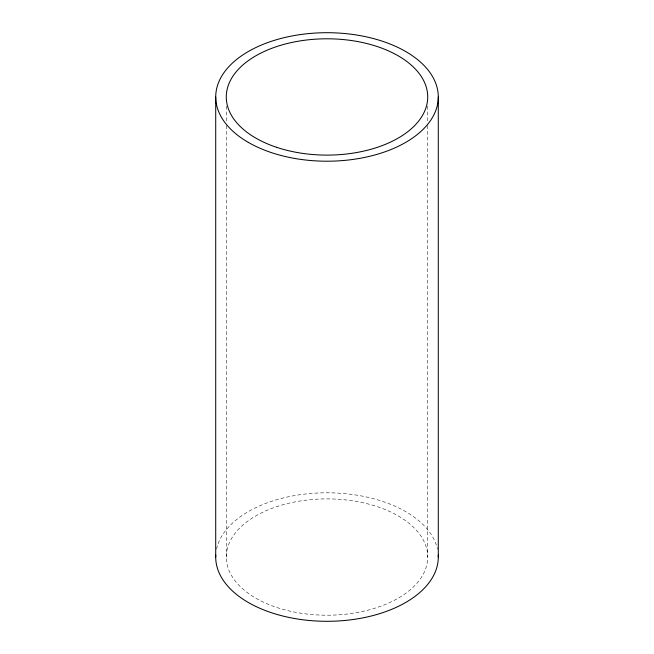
<?xml version="1.0" encoding="UTF-8"?>
<svg xmlns="http://www.w3.org/2000/svg" width="654" height="654" viewBox="0 0 654 654"><rect width="100%" height="100%" fill="white"/><g stroke="black" fill="none" stroke-linecap="round" stroke-linejoin="round"><path stroke-width="0.49" stroke-dasharray="3.27 2.45" d="M427.724 106.136L427.724 121.44M427.724 125.519L427.724 557.044A100.724 58.157 0 0 1 276.634 607.411A100.724 58.157 0 0 1 276.634 506.686A100.724 58.157 0 0 1 427.724 557.044M226.276 106.136L226.276 121.44M226.276 125.519L226.276 557.044M216.556 549.156A111.286 64.255 0 0 1 327 492.797A111.286 64.255 0 0 1 437.444 549.156"/><path stroke-width="0.98" d="M438.286 96.956L438.286 557.044M215.714 96.956L215.714 557.044M438.237 555.082A111.286 64.255 0 0 1 327 621.3A111.286 64.255 0 0 1 215.763 555.082M276.634 147.314A100.724 58.157 0 0 0 427.724 96.956A100.724 58.157 0 0 0 276.634 46.589A100.724 58.157 0 0 0 276.634 147.314M248.307 142.384A111.286 64.255 0 0 0 434.501 113.583A111.286 64.255 0 0 0 298.199 34.891A111.286 64.255 0 0 0 248.307 142.384"/></g></svg>
